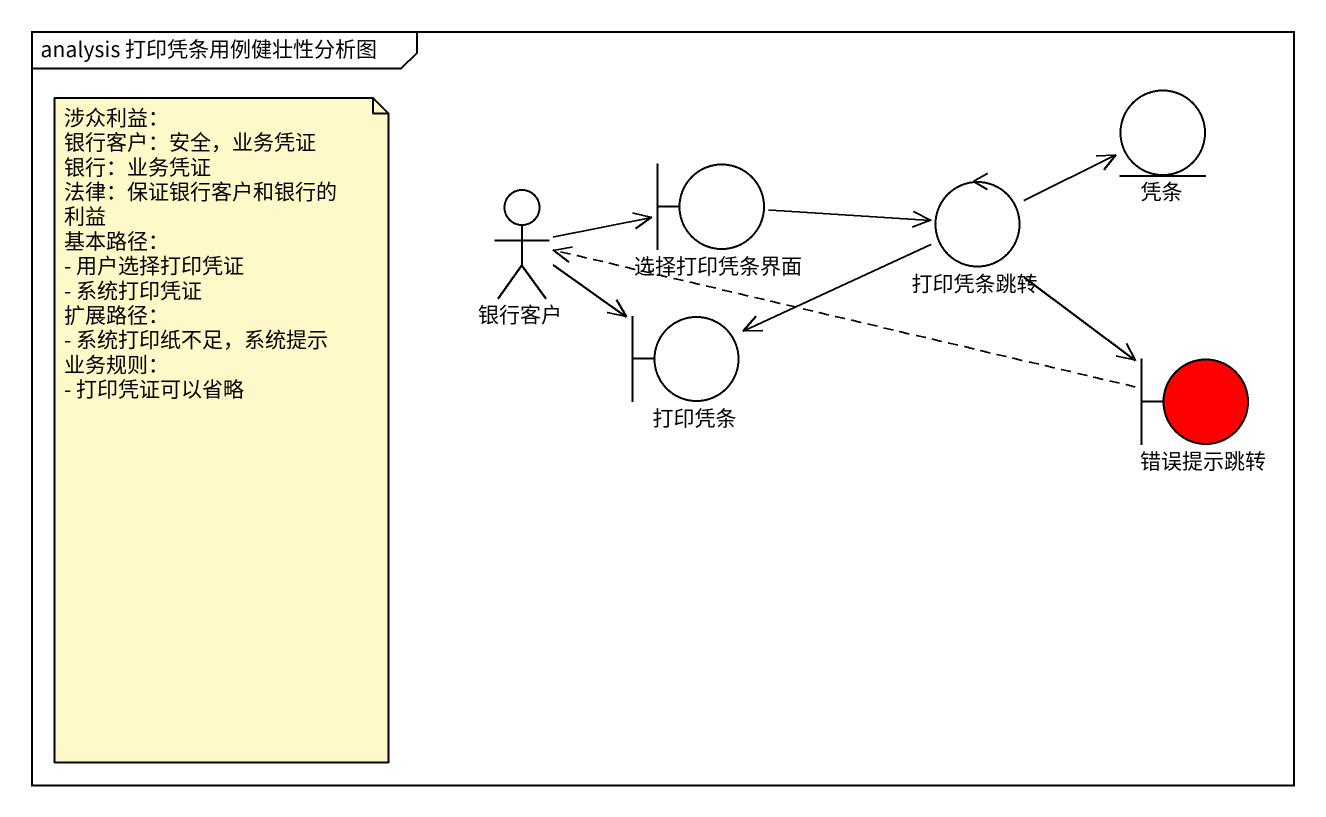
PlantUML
@startuml
mainframe analysis 打印凭条用例健壮性分析图
entity 凭条
actor 银行客户
boundary 选择打印凭条界面
control 打印凭条跳转
boundary 打印凭条
boundary 错误提示跳转 #FF0000
银行客户 -right-> 选择打印凭条界面
银行客户 -right-> 打印凭条
选择打印凭条界面 -right-> 打印凭条跳转
打印凭条跳转 -right-> 凭条
打印凭条跳转 -left-> 打印凭条
打印凭条跳转 --> 错误提示跳转
错误提示跳转 .left.> 银行客户
note as N1
  涉众利益：
  银行客户：安全，业务凭证
  银行：业务凭证
  法律：保证银行客户和银行的利益
  基本路径：
  - 用户选择打印凭证
  - 系统打印凭证
  扩展路径：
  - 系统打印纸不足，系统提示
  业务规则：
  - 打印凭证可以省略
end note
@enduml
